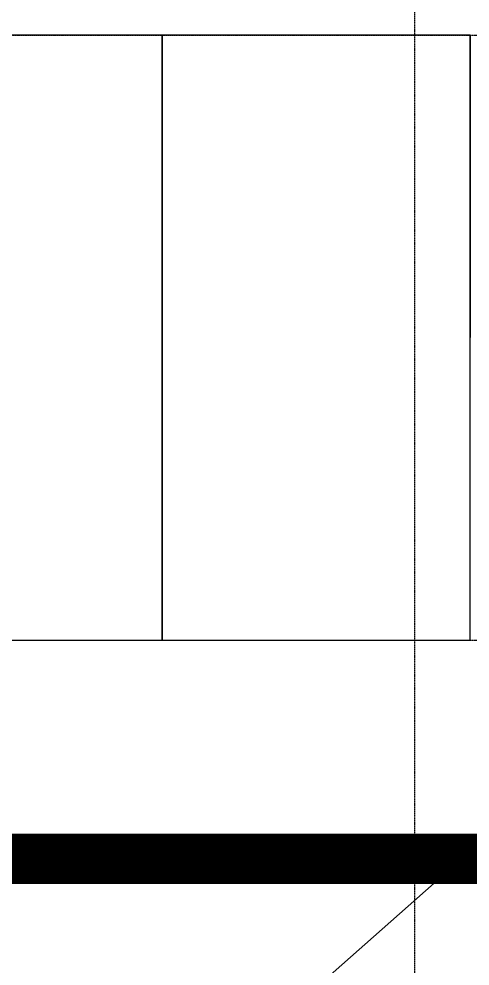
# Model space of a CAD drawing. Extents: x 225000 to 2157367, y 208400 to 840900.
# Drawn here: x 507742 to 508636, y 419556 to 421434 of the extents above; entities that cross this region are included whole.
import ezdxf

# ---------------------------------------------------------------- set-up
doc = ezdxf.new("R2010")
doc.units = 0
doc.header["$LTSCALE"] = 10
doc.linetypes.add('XFDC20$0$HIDDEN2', pattern=[0.1875, 0.125, -0.0625])
for name, color, linetype in [('XFDC20$0$A-C-2800 (PH2)', 195, 'XFDC20$0$HIDDEN2'), ('XFM2P20L-DC$0$M-DUCT-TEXT-Line', 3, 'Continuous'), ('XFM2P20L-DC$0$M-PIPE-CHWR13', 94, 'Continuous'), ('XFM2Q20-DC$0$RACK-DC1-600X1200', 6, 'Continuous')]:
    doc.layers.add(name, color=color, linetype=linetype)
doc.styles.add('XFM2P20L-DC$0$aa-txt', font='simplex.shx', dxfattribs={"width": 0.8, "bigfont": 'CHINA.shx'})
doc.dimstyles.new('XFM2P20L-DC$0$adim-100', dxfattribs={"dimscale": 100, "dimtxt": 0.25, "dimasz": 2.5, "dimexe": 0.1, "dimexo": 0.5, "dimgap": 0.15, "dimtad": 0, "dimdec": 4, "dimdsep": 46, "dimtxsty": 'XFM2P20L-DC$0$aa-txt', "dimcen": 2.5, "dimclrd": 256, "dimclre": 256, "dimclrt": 256, "dimadec": 0, "dimazin": 0, "dimtfac": 1, "dimtdec": 4, "dimtmove": 0, "dimatfit": 3, "dimfxl": 1, "dimtolj": 1, "dimtzin": 0, "dimarcsym": 0})

# ---------------------------------------------------------------- blocks, each defined once
blk = doc.blocks.new('Data Center Layout_L20')
blk.add_line((511825.59, 222602.31), (498925.59, 211202.31))
blk = doc.blocks.new('XFDC20')
at = {"layer": 'XFDC20$0$A-C-2800 (PH2)', "ltscale": 0.3}
for p, q in [((508525.6, 222602.3), (508525.6, 211277.3)), ((498925.6, 221402.3), (511825.6, 221402.3)), ((498925.6, 220202.3), (511825.6, 220202.3))]:
    blk.add_line(p, q, dxfattribs=at)
blk = doc.blocks.new('XFM2Q20-DC')
at = {"layer": 'XFM2Q20-DC$0$RACK-DC1-600X1200'}
for p, q in [((508025.6, 220202.3), (508025.6, 221402.3)), ((508025.6, 221402.3), (508025.6, 220802.3)), ((508635.6, 220202.3), (508635.6, 221402.3)), ((508635.6, 221402.3), (508635.6, 220802.3)), ((507415.6, 220202.3), (508025.6, 220202.3)), ((508025.6, 220202.3), (508635.6, 220202.3))]:
    blk.add_line(p, q, dxfattribs=at)
for points in [[(508025.6, 221402.3), (507415.6, 221402.3), (507415.6, 220202.3), (508025.6, 220202.3)], [(508635.6, 221402.3), (508025.6, 221402.3), (508025.6, 220202.3), (508635.6, 220202.3)]]:
    blk.add_lwpolyline(points, close=True, dxfattribs=at)
blk = doc.blocks.new('XFM2P20L-DC')
at = {"layer": 'XFM2P20L-DC$0$M-PIPE-CHWR13', "const_width": 100, "elevation": 0}
blk.add_lwpolyline([(499762.8, 219768.4), (509779.1, 219768.4)], dxfattribs=at)
at = {"layer": 'XFM2P20L-DC$0$M-DUCT-TEXT-Line'}
blk.add_leader([(506441.9, 220401.8), (507742.5, 222029.7), (508289.3, 222029.7)], dimstyle='XFM2P20L-DC$0$adim-100', dxfattribs=at)

msp = doc.modelspace()

# ---------------------------------------------------------------- block references
for name in ['XFM2P20L-DC', 'Data Center Layout_L20', 'XFDC20', 'XFM2Q20-DC']:
    msp.add_blockref(name, (0, 200000))

doc.saveas('drawing.dxf')
